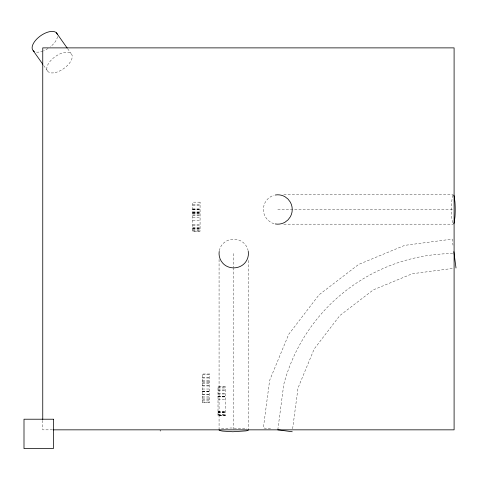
<?xml version="1.0" encoding="UTF-8"?>
<svg xmlns="http://www.w3.org/2000/svg" width="480" height="480" viewBox="0 0 480 480"><rect width="100%" height="100%" fill="white"/><g stroke="black" fill="none" stroke-linecap="round" stroke-linejoin="round"><path stroke-width="0.36" stroke-dasharray="2.4 1.8" d="M277.806 429.84L283.812 384.216A176.292 176.292 0 0 1 453.36 253.554M292.638 428.778L298.002 388.02L314.148 349.044L339.828 315.576L373.296 289.89L412.272 273.75L453.036 268.38M221.484 428.796L230.802 427.98L244.734 428.586A14.478 1.89 0 0 1 246.882 428.994M283.812 194.79L453.312 194.79M192.732 204.522L200.076 204.522M192.732 205.332L200.076 205.332M192.732 209.01L200.076 209.01M192.732 209.064L200.076 209.064M277.806 209.478L453.348 209.478M192.732 209.646L200.076 209.646M192.732 209.76L200.076 209.76M192.732 211.974L200.076 211.974M192.732 212.1L200.076 212.1M192.732 212.424L200.076 212.424M192.732 212.76L200.076 212.76M192.732 213.264L200.076 213.264M192.732 213.438L200.076 213.438M192.732 214.956L200.076 214.956M192.732 215.724L200.076 215.724M192.732 217.788L200.076 217.788M192.732 220.488L200.076 220.488M283.812 224.172L453.312 224.172M192.732 224.28L200.076 224.28M192.732 225.48L200.076 225.48M192.732 227.898L200.076 227.898M192.732 228.012L200.076 228.012M192.732 228.144L200.076 228.144M192.732 228.708L200.076 228.708M192.732 229.326L200.076 229.326M192.732 230.604L200.076 230.604M192.732 231.09L200.076 231.108M202.374 374.202L209.724 374.202M202.374 377.67L209.724 377.67M202.374 377.988L209.724 377.988M202.374 380.67L209.724 380.67M202.374 381.18L209.724 381.18M202.374 382.194L209.724 382.194M202.374 383.658L209.724 383.658M202.374 385.308L209.724 385.308M202.374 385.962L209.724 385.962M218.01 386.994L225.354 386.994M218.01 387.954L225.354 387.954M202.374 389.022L209.724 389.022M218.01 389.958L225.354 389.958M218.01 390.468L225.354 390.468M202.374 391.158L209.724 391.158M202.374 391.5L209.724 391.5M202.374 391.74L209.724 391.74M218.01 393.396L225.354 393.396M218.01 393.972L225.354 393.972M202.374 394.218L209.724 394.218M202.374 394.332L209.724 394.332M218.01 396.3L225.354 396.3M218.01 396.432L225.354 396.432M218.01 396.75L225.354 396.75M202.374 396.918L209.724 396.918M218.01 396.9L225.354 396.9M202.374 398.046L209.724 398.046M218.01 399.282L225.354 399.282M202.374 399.66L209.724 399.66M202.374 400.878L209.724 400.878M202.374 402.138L209.724 402.138M218.01 411.234L225.354 411.234M218.01 411.576L225.354 411.576M218.01 412.134L225.354 412.134M218.01 412.248L225.354 412.248M218.01 412.476L225.354 412.476M218.01 414.744L225.354 414.78M218.01 414.93L225.354 414.93M52.494 429.84L42.75 429.84L42.75 419.214M270.588 428.892L263.364 427.944L269.622 380.412L288.702 334.35L319.056 294.798L358.608 264.45L404.67 245.37L452.196 239.112L452.988 245.136M67.626 48.684L71.082 53.574M43.65 65.454L47.97 71.568M248.4 260.424L248.4 429.96M233.736 253.554L233.736 266.898M233.736 267.63L233.736 429.096M219.072 259.434L219.072 428.976M219.312 250.794A14.478 14.352 0 0 1 221.478 245.58C226.548 237.84 238.656 237.024 244.734 243.984A14.478 14.352 0 0 1 248.13 250.668M274.068 223.668A14.46 14.34 -90 0 1 270.588 222.204L267.594 219.864L265.302 216.822A14.796 14.67 -90 0 1 265.302 202.134L267.594 199.092L270.588 196.758A14.46 14.34 -90 0 1 274.068 195.288M452.82 195.288A14.46 1.89 -90 0 0 452.364 196.758L451.668 202.134A14.796 1.932 -90 0 0 451.668 216.822L452.364 222.204A14.46 1.89 -90 0 0 452.82 223.668M57.504 36.6A14.688 7.344 -35.3 0 1 50.16 46.986M48.072 48.474A14.688 7.344 -35.3 0 1 43.668 50.79M43.014 51.048A14.688 7.344 -35.3 0 1 35.604 51.978M200.076 202.158L192.732 202.158L192.732 231.186L200.076 231.186L200.076 202.158M209.724 374.01L202.374 374.01L202.374 402.642L209.724 402.642L209.724 374.01M225.354 386.808L218.01 386.808L218.01 415.512L225.354 415.512L225.354 386.808M225.354 415.326L218.01 415.326L225.354 415.344M55.122 72.606A14.688 7.344 -35.3 0 0 72.066 55.224A14.688 7.344 -35.3 0 0 51.396 59.88A14.688 7.344 -35.3 0 0 55.122 72.606"/><path stroke-width="0.72" d="M53.244 429.84L454.098 429.84L454.098 47.88L42.75 47.88L42.75 419.358M277.806 429.84L292.248 431.742M56.394 32.796L67.194 48.072M33.282 50.79L42.786 64.23M453.852 251.682L456 267.99M160.278 430.572L160.278 430.95M219.204 251.424A14.478 14.352 0 0 0 222.732 263.118C228.81 270.078 240.924 269.268 245.988 261.522A14.478 14.352 0 0 0 248.244 251.286M248.4 429.96A14.478 1.89 0 0 1 245.988 430.89L232.842 431.742L222.732 431.1A14.478 1.89 0 0 1 219.072 429.726M275.298 223.944A14.46 14.34 -90 0 0 285.03 222.204L288.018 219.864L290.316 216.822A14.796 14.67 -90 0 0 290.31 202.134L288.018 199.092L285.03 196.758A14.46 14.34 -90 0 0 275.298 195.012M453.804 223.668A14.46 1.89 -90 0 0 454.266 222.204L454.962 216.822A14.796 1.932 -90 0 0 454.962 202.134L454.266 196.758A14.46 1.89 -90 0 0 453.804 195.288M34.386 51.558A14.688 7.344 -35.3 0 1 40.02 36.21A14.688 7.344 -35.3 0 1 57.378 34.446M53.382 419.214L24 419.214L24 448.596L53.382 448.596L53.382 419.214"/></g></svg>
